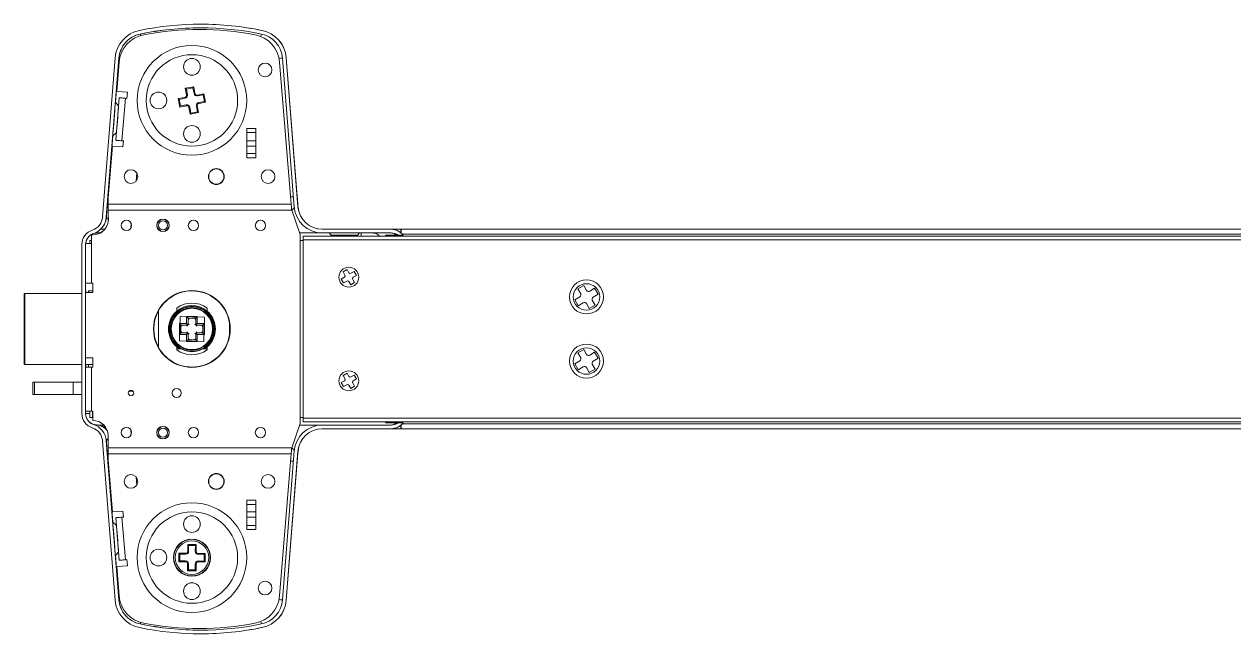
# Model space of a CAD drawing. Header units: millimetres. Extents: x 93288 to 97088, y 35747 to 38508.
# Drawn here: x 95412.5 to 95809.5, y 36441.9 to 36641.9 of the extents above; entities that cross this region are included whole.
import ezdxf

# ---------------------------------------------------------------- set-up
doc = ezdxf.new("R2010")
doc.units = ezdxf.units.MM
doc.layers.add('A-ELEV-LIN3', color=8, linetype='Continuous', lineweight=18)

msp = doc.modelspace()

# ---------------------------------------------------------------- linework, layer by layer
at = {"color": 7, "linetype": 'Continuous', "lineweight": 15}
for p, q in [((95470.46, 36641.91), (95470.43, 36641.91)), ((95490.54, 36639.86), (95490.57, 36639.86)), ((95450.59, 36638.69), (95450.56, 36638.69)), ((95438.25, 36578.7), (95442.36, 36630.85)), ((95439.45, 36578.61), (95443.56, 36630.76)), ((95442.89, 36619.85), (95443.67, 36629.43)), ((95443.56, 36630.76), (95443.59, 36630.76)), ((95496.34, 36629.44), (95500.13, 36582.91)), ((95497.3, 36630.76), (95501.15, 36581.88)), ((95498.5, 36630.85), (95502.35, 36581.98)), ((95498.53, 36630.85), (95498.5, 36630.85)), ((95502.11, 36585.39), (95498.53, 36630.85)), ((95446.38, 36619.56), (95442.89, 36619.85)), ((95443.49, 36615.05), (95442.43, 36616.28)), ((95442.59, 36603.82), (95443.72, 36617.77)), ((95445.72, 36617.61), (95444.58, 36603.66)), ((95445.72, 36617.61), (95446.21, 36617.57)), ((95446.21, 36617.57), (95446.38, 36619.56)), ((95441.57, 36605.32), (95442.79, 36606.36)), ((95440.05, 36584.91), (95441.43, 36601.91)), ((95441.43, 36601.91), (95444.92, 36601.62)), ((95444.58, 36603.66), (95445.08, 36603.62)), ((95444.92, 36601.62), (95445.08, 36603.62)), ((95440.05, 36584.91), (95440.05, 36582.91)), ((95500.13, 36582.91), (95440.05, 36582.91)), ((95440.05, 36580.91), (95440.05, 36582.91)), ((95500.29, 36580.91), (95440.05, 36580.91)), ((95440.05, 36578.91), (95440.05, 36580.91)), ((95500.29, 36580.91), (95500.35, 36580.91)), ((95503.05, 36572.91), (95500.35, 36580.91)), ((95502.35, 36581.98), (95502.38, 36581.98)), ((95439.48, 36578.61), (95439.45, 36578.61)), ((95434.55, 36572.83), (95434.55, 36569.91)), ((95435.23, 36573.21), (95435.26, 36573.21)), ((95436.25, 36573.4), (95436.52, 36573.41)), ((95437.4, 36574.61), (95438.82, 36574.61)), ((95503.05, 36572.91), (95503.05, 36570.91)), ((95504.05, 36571.11), (95504.05, 36572.31)), ((95504.05, 36572.31), (96240.67, 36572.31)), ((95510.32, 36574.61), (95532.93, 36574.61)), ((95510.32, 36573.41), (95532.93, 36573.41)), ((95512.55, 36573.41), (95513.25, 36572.7)), ((95521.13, 36572.41), (95513.96, 36572.41)), ((95521.84, 36572.7), (95522.55, 36573.41)), ((95534.77, 36572.66), (95531.07, 36572.66)), ((95532.93, 36574.61), (95532.97, 36574.61)), ((95532.97, 36574.61), (95536.14, 36574.61)), ((95535.2, 36572.66), (95534.77, 36572.66)), ((95536.89, 36572.66), (95535.2, 36572.66)), ((95536.14, 36574.61), (95536.14, 36573.47)), ((95536.14, 36572.31), (95536.14, 36572.66)), ((95536.24, 36572.41), (95536.14, 36572.41)), ((95536.24, 36574.61), (96056.25, 36574.61)), ((95536.24, 36573.39), (95536.24, 36574.61)), ((95536.24, 36572.66), (95536.24, 36572.31)), ((95536.89, 36572.66), (95536.93, 36572.66)), ((95431.43, 36514.2), (95431.43, 36569.61)), ((95432.63, 36514.2), (95432.63, 36569.61)), ((95432.64, 36569.91), (95434.55, 36569.91)), ((95434.05, 36569.91), (95434.05, 36570.91)), ((95434.05, 36570.91), (95434.55, 36570.91)), ((95434.55, 36569.91), (95434.55, 36556.91)), ((95503.05, 36570.91), (95503.05, 36512.9)), ((95503.05, 36570.91), (95504.05, 36570.91)), ((96244.07, 36571.11), (95504.05, 36571.11)), ((95504.05, 36512.7), (95504.05, 36571.11)), ((95434.55, 36556.91), (95432.63, 36556.91)), ((95435.05, 36556.91), (95434.55, 36556.91)), ((95435.05, 36556.91), (95435.05, 36553.91)), ((95412.5, 36553.51), (95412.5, 36530.3)), ((95412.71, 36553.51), (95412.5, 36553.51)), ((95412.71, 36530.3), (95412.71, 36553.51)), ((95431.48, 36553.51), (95412.71, 36553.51)), ((95432.67, 36554.41), (95432.63, 36554.41)), ((95432.63, 36554.41), (95432.63, 36553.91)), ((95435.05, 36553.91), (95432.63, 36553.91)), ((95432.67, 36554.41), (95432.69, 36554.41)), ((95432.69, 36554.41), (95432.69, 36553.91)), ((95433.55, 36554.41), (95433.55, 36553.91)), ((95433.55, 36554.41), (95435.05, 36554.41)), ((95432.63, 36532.4), (95432.63, 36529.4)), ((95435.05, 36532.4), (95432.63, 36532.4)), ((95435.05, 36529.4), (95435.05, 36532.4)), ((95412.71, 36530.3), (95412.5, 36530.3)), ((95431.48, 36530.3), (95412.71, 36530.3)), ((95432.63, 36529.4), (95434.55, 36529.4)), ((95432.69, 36530.3), (95432.69, 36529.4)), ((95435.05, 36530.3), (95432.69, 36530.3)), ((95433.55, 36529.4), (95433.55, 36530.3)), ((95434.55, 36529.4), (95434.55, 36514.9)), ((95434.55, 36529.4), (95435.05, 36529.4)), ((95415.37, 36524.5), (95415.37, 36520.4)), ((95415.37, 36524.5), (95415.86, 36524.5)), ((95415.86, 36524.5), (95415.86, 36520.4)), ((95428.54, 36524.5), (95415.86, 36524.5)), ((95428.54, 36520.4), (95428.54, 36524.5)), ((95428.54, 36524.5), (95431.43, 36524.5)), ((95415.86, 36520.4), (95415.37, 36520.4)), ((95428.54, 36520.4), (95415.86, 36520.4)), ((95431.43, 36520.4), (95428.54, 36520.4)), ((95434.55, 36514.9), (95432.63, 36514.9)), ((95432.67, 36514.2), (95432.63, 36514.2)), ((95434.05, 36512.9), (95434.05, 36514.9)), ((95434.92, 36512.9), (95434.05, 36512.9)), ((95435.05, 36514.9), (95434.55, 36514.9)), ((95434.92, 36514.9), (95434.92, 36512.9)), ((95435.05, 36512.9), (95434.92, 36512.9)), ((95435.05, 36511.9), (95435.05, 36514.9)), ((95504.05, 36512.9), (95503.05, 36512.9)), ((95503.05, 36512.9), (95503.05, 36510.9)), ((95504.05, 36512.7), (96244.07, 36512.7)), ((95504.05, 36511.5), (95504.05, 36512.7)), ((95435.26, 36510.6), (95435.23, 36510.6)), ((95436.52, 36510.4), (95436.25, 36510.41)), ((95438.61, 36510.4), (95436.52, 36510.4)), ((95500.35, 36502.9), (95503.05, 36510.9)), ((96240.67, 36511.5), (95504.05, 36511.5)), ((95532.93, 36510.4), (95510.32, 36510.4)), ((95532.93, 36509.2), (95510.32, 36509.2)), ((95531.07, 36511.15), (95534.77, 36511.15)), ((95532.97, 36509.2), (95532.93, 36509.2)), ((95536.14, 36509.2), (95532.97, 36509.2)), ((95534.77, 36511.15), (95535.2, 36511.15)), ((95535.2, 36511.15), (95536.89, 36511.15)), ((95536.14, 36511.15), (95536.14, 36511.5)), ((95536.14, 36511.4), (95536.24, 36511.4)), ((95536.14, 36510.34), (95536.14, 36509.2)), ((95536.24, 36511.5), (95536.24, 36511.15)), ((95536.24, 36509.2), (95536.24, 36510.42)), ((96056.25, 36509.2), (95536.24, 36509.2)), ((95536.93, 36511.15), (95536.89, 36511.15)), ((95442.36, 36452.96), (95438.25, 36505.11)), ((95443.56, 36453.05), (95439.45, 36505.2)), ((95439.45, 36505.2), (95439.48, 36505.2)), ((95440.05, 36502.9), (95440.05, 36506.9)), ((95440.05, 36500.9), (95440.05, 36502.9)), ((95500.29, 36502.9), (95440.05, 36502.9)), ((95440.05, 36500.9), (95440.05, 36498.9)), ((95500.13, 36500.9), (95440.05, 36500.9)), ((95496.34, 36454.37), (95500.13, 36500.9)), ((95501.15, 36501.93), (95497.3, 36453.05)), ((95502.35, 36501.83), (95498.5, 36452.96)), ((95500.35, 36502.9), (95500.29, 36502.9)), ((95502.38, 36501.83), (95502.35, 36501.83)), ((95440.05, 36498.9), (95441.43, 36481.9)), ((95498.53, 36452.96), (95502.11, 36498.42)), ((95441.43, 36481.9), (95444.92, 36482.19)), ((95444.92, 36482.19), (95445.08, 36480.19)), ((95442.79, 36477.45), (95441.57, 36478.49)), ((95443.72, 36466.04), (95442.59, 36479.99)), ((95444.58, 36480.15), (95445.08, 36480.19)), ((95444.58, 36480.15), (95445.72, 36466.2)), ((95442.43, 36467.53), (95443.49, 36468.76)), ((95445.72, 36466.2), (95446.21, 36466.24)), ((95446.21, 36466.24), (95446.38, 36464.25)), ((95446.38, 36464.25), (95442.89, 36463.96)), ((95442.89, 36463.96), (95443.67, 36454.38)), ((95443.59, 36453.05), (95443.56, 36453.05)), ((95498.5, 36452.96), (95498.53, 36452.96)), ((95450.56, 36445.12), (95450.59, 36445.12)), ((95470.43, 36441.9), (95470.46, 36441.9)), ((95490.57, 36443.95), (95490.54, 36443.95))]:
    msp.add_line(p, q, dxfattribs=at)
at = {"color": 8, "linetype": 'Continuous', "lineweight": 15}
for p, q in [((95443.59, 36630.76), (95442.44, 36616.27)), ((95441.58, 36605.33), (95440, 36585.3)), ((95440, 36585.3), (95440.08, 36585.29)), ((95513.25, 36572.7), (95521.84, 36572.7)), ((96056.25, 36572.99), (95536.65, 36572.99)), ((95432.63, 36569.61), (95432.63, 36569.61)), ((95432.67, 36556.91), (95432.67, 36554.41)), ((95432.67, 36514.9), (95432.67, 36514.2)), ((95434.05, 36514.2), (95432.67, 36514.2)), ((95536.65, 36510.82), (96056.25, 36510.82)), ((95440, 36498.51), (95440.08, 36498.52)), ((95440, 36498.51), (95441.58, 36478.48)), ((95442.44, 36467.54), (95443.59, 36453.05))]:
    msp.add_line(p, q, dxfattribs=at)
at = {"color": 8, "linetype": 'Continuous', "lineweight": 15, "flags": 128}
for points in [[(95450.59, 36638.69), (95450.62, 36638.52), (95450.7, 36638.18)], [(95443.59, 36630.76), (95443.76, 36630.75), (95443.86, 36630.74)], [(95497.3, 36630.76), (95497.16, 36630.75), (95496.66, 36630.71), (95496.16, 36630.67)], [(95442.96, 36608.45), (95443, 36608.91), (95443.09, 36610.09), (95443.19, 36611.33), (95443.28, 36612.51), (95443.37, 36613.55), (95443.43, 36614.36), (95443.47, 36614.87), (95443.49, 36615.05), (95443.49, 36615.05)], [(95500.88, 36585.3), (95500.74, 36585.28), (95500.25, 36585.24), (95499.94, 36585.22)], [(95436.52, 36573.41), (95437.26, 36573.47), (95437.76, 36573.59)], [(95500.88, 36498.51), (95500.74, 36498.53), (95500.25, 36498.57), (95499.94, 36498.59)], [(95443.49, 36468.76), (95443.47, 36468.94), (95443.43, 36469.45), (95443.37, 36470.26), (95443.28, 36471.3), (95443.19, 36472.48), (95443.09, 36473.72), (95443, 36474.9), (95442.96, 36475.36)], [(95443.59, 36453.05), (95443.76, 36453.06), (95443.86, 36453.07)], [(95497.3, 36453.05), (95497.16, 36453.06), (95496.66, 36453.1), (95496.16, 36453.14)], [(95450.59, 36445.12), (95450.62, 36445.29), (95450.7, 36445.63)]]:
    msp.add_lwpolyline(points, dxfattribs=at)
at = {"color": 7, "linetype": 'Continuous', "lineweight": 15, "flags": 128}
for points in [[(95442.43, 36616.28), (95442.43, 36616.28), (95442.42, 36616.1), (95442.37, 36615.55), (95442.3, 36614.68), (95442.21, 36613.54), (95442.11, 36612.22), (95441.99, 36610.8), (95441.88, 36609.38), (95441.78, 36608.06), (95441.69, 36606.92), (95441.62, 36606.05), (95441.58, 36605.5), (95441.57, 36605.32), (95441.57, 36605.32)], [(95443.72, 36617.77), (95443.76, 36617.77), (95443.87, 36617.76), (95444.06, 36617.75), (95444.31, 36617.73), (95444.61, 36617.7), (95444.95, 36617.67), (95445.33, 36617.64), (95445.72, 36617.61)], [(95444.58, 36603.66), (95444.19, 36603.69), (95443.82, 36603.72), (95443.47, 36603.75), (95443.17, 36603.77), (95442.92, 36603.79), (95442.74, 36603.81), (95442.63, 36603.82), (95442.59, 36603.82)], [(95500.29, 36580.91), (95500.29, 36580.94), (95500.28, 36581.03), (95500.27, 36581.17), (95500.25, 36581.37), (95500.23, 36581.62), (95500.21, 36581.91), (95500.18, 36582.22), (95500.15, 36582.56), (95500.13, 36582.91)], [(95500.29, 36502.9), (95500.29, 36502.87), (95500.28, 36502.78), (95500.27, 36502.64), (95500.25, 36502.44), (95500.23, 36502.19), (95500.21, 36501.9), (95500.18, 36501.59), (95500.15, 36501.25), (95500.13, 36500.9)], [(95441.57, 36478.49), (95441.57, 36478.49), (95441.58, 36478.31), (95441.62, 36477.76), (95441.69, 36476.89), (95441.78, 36475.75), (95441.88, 36474.43), (95441.99, 36473.01), (95442.11, 36471.59), (95442.21, 36470.27), (95442.3, 36469.13), (95442.37, 36468.26), (95442.42, 36467.71), (95442.43, 36467.53)], [(95442.59, 36479.99), (95442.63, 36479.99), (95442.74, 36480), (95442.92, 36480.02), (95443.17, 36480.04), (95443.47, 36480.06), (95443.82, 36480.09), (95444.19, 36480.12), (95444.58, 36480.15)], [(95445.72, 36466.2), (95445.33, 36466.17), (95444.95, 36466.14), (95444.61, 36466.11), (95444.31, 36466.08), (95444.06, 36466.06), (95443.87, 36466.05), (95443.76, 36466.04), (95443.72, 36466.04)]]:
    msp.add_lwpolyline(points, dxfattribs=at)
at = {"color": 7, "linetype": 'Continuous', "lineweight": 15}
for centre, radius, start, end in [((95452.33, 36630.07), 10, 101.6008, 175.4939), ((95470.43, 36541.9), 100, 78.3993, 101.6007), ((95470.43, 36541.91), 98.8, 78.3992, 101.6008), ((95470.46, 36541.9), 98.8, 90, 101.6007), ((95470.05, 36541.91), 98.25, 79.3381, 100.7176), ((95470.46, 36541.9), 100, 78.3993, 89.9999), ((95488.53, 36630.07), 10, 4.5061, 78.3992), ((95488.56, 36630.07), 10, 4.5061, 78.3992), ((95452.33, 36630.07), 8.8, 101.6007, 175.4939), ((95452.36, 36630.07), 8.8, 101.6007, 175.4939), ((95453.63, 36628.62), 10, 100.7176, 175.35), ((95486.37, 36628.63), 10, 4.65, 79.3381), ((95488.53, 36630.07), 8.8, 4.5061, 78.3993), ((95510.32, 36582.61), 9.2, 184.5061, 270), ((95510.32, 36582.61), 8, 184.5061, 270), ((95510.35, 36582.61), 8, 184.5061, 270), ((95435.05, 36577.91), 5.1, 264.3726, 11.3099), ((95433.27, 36579.09), 5, 288.4326, 355.4939), ((95433.27, 36579.09), 6.2, 288.4327, 355.4939), ((95433.3, 36579.09), 6.2, 311.0669, 355.4937), ((95436.43, 36569.61), 5, 108.4326, 180), ((95436.43, 36569.61), 3.8, 108.4325, 180), ((95513.96, 36573.41), 1, 225, 270), ((95521.13, 36573.41), 1, 270, 315), ((95532.93, 36569.61), 5, 37.5895, 90.0001), ((95532.93, 36569.61), 3.8, 53.3823, 89.9999), ((95532.97, 36569.61), 5, 37.5894, 90.0001), ((95436.43, 36514.2), 5, 180, 251.5674), ((95436.43, 36514.2), 3.8, 180, 251.5675), ((95436.47, 36514.2), 3.8, 179.9999, 266.6868), ((95433.27, 36504.72), 5, 4.5061, 71.5674), ((95435.05, 36506.9), 5, 0, 90), ((95433.27, 36504.72), 6.2, 4.5061, 71.5673), ((95433.3, 36504.72), 6.2, 4.5061, 71.5673), ((95510.32, 36501.2), 9.2, 90, 175.4939), ((95510.32, 36501.2), 8, 90, 175.4939), ((95510.35, 36501.2), 8, 90, 175.4939), ((95532.93, 36514.2), 3.8, 270.0001, 306.6177), ((95532.93, 36514.2), 5, 269.9999, 322.4105), ((95532.97, 36514.2), 5, 269.9999, 322.4106), ((95452.33, 36453.74), 8.8, 184.5061, 258.3993), ((95452.36, 36453.74), 8.8, 184.5061, 258.3993), ((95453.63, 36455.19), 10, 184.65, 259.2824), ((95486.37, 36455.18), 10, 280.6619, 355.35), ((95488.53, 36453.74), 8.8, 281.6007, 355.4939), ((95452.33, 36453.74), 10, 184.5061, 258.3992), ((95488.53, 36453.74), 10, 281.6008, 355.4939), ((95488.56, 36453.74), 10, 281.6008, 355.4939), ((95470.43, 36541.9), 98.8, 258.3992, 281.6008), ((95470.46, 36541.91), 98.8, 258.3993, 270), ((95470.05, 36541.91), 98.25, 259.2824, 280.6619), ((95470.43, 36541.91), 100, 258.3993, 281.6007), ((95470.46, 36541.91), 100, 270.0001, 281.6007)]:
    msp.add_arc(centre, radius, start, end, dxfattribs=at)
at = {"color": 8, "linetype": 'Continuous', "lineweight": 15}
for centre, radius, start, end in [((95374.92, 36661.43), 117.63, 348.4546, 348.85), ((95436.47, 36569.61), 3.8, 93.3132, 175.472), ((95433.3, 36579.09), 6.2, 288.4329, 311.0663), ((95435.95, 36578.07), 4.68, 273.5999, 302.2677), ((95372.78, 36572.46), 150.28, 359.9411, 0.3605), ((95526.94, 36570.66), 2.74, 36.7681, 88.4117), ((95532.92, 36570.76), 2.65, 45.7224, 85.4993), ((95435.87, 36505.47), 4.95, 37.7146, 85.5713), ((95436.46, 36505.83), 4.58, 49.5016, 89.2703), ((95532.92, 36513.05), 2.65, 274.5007, 314.2776), ((95374.92, 36422.38), 117.63, 11.15, 11.5454)]:
    msp.add_arc(centre, radius, start, end, dxfattribs=at)
at = {"color": 7, "linetype": 'Continuous', "lineweight": 15}
for centre, major_axis, ratio, start_param, end_param in [((95440.02, 36585.3), (1.58, 20), 0.001076, 1.570881, 1.912036), ((95502.13, 36585.39), (-1.58, 20), 0.001076, 1.570712, 1.721437), ((95528.21, 36569.61), (-4.79, 0), 0.792624, 3.931839, 4.073287), ((95528.21, 36569.61), (-6.31, 0), 0.792624, 3.71203, 3.797653), ((95528.21, 36514.2), (-4.79, 0), 0.792624, 2.209899, 2.351347), ((95528.21, 36514.2), (-6.31, 0), 0.792624, 2.485532, 2.571156), ((95440.02, 36498.51), (-1.58, 20), 0.001076, 1.229556, 1.570712), ((95502.13, 36498.42), (1.58, 20), 0.001076, 1.399332, 1.570881)]:
    msp.add_ellipse(centre, major_axis=major_axis, ratio=ratio, start_param=start_param, end_param=end_param, dxfattribs=at)
at = {"color": 8, "linetype": 'Continuous', "lineweight": 15}
msp.add_ellipse((95502.13, 36585.39), major_axis=(-1.58, 20), ratio=0.001076, start_param=1.721437, end_param=1.742261, dxfattribs=at)
for points, knots in [([(95501.18, 36581.88), (95501.13, 36581.7), (95501.05, 36581.46), (95500.42, 36580.92), (95500.26, 36580.78)], [0, 0, 0, 0, 0.734888, 1, 1, 1, 1]), ([(95440.04, 36577.95), (95439.99, 36577.98), (95439.55, 36578.25), (95439.51, 36578.44), (95439.48, 36578.61)], [0, 0, 0, 0, 0.1198893, 1, 1, 1, 1]), ([(95439.48, 36505.2), (95439.51, 36505.37), (95439.55, 36505.57), (95439.99, 36505.83), (95440.05, 36505.87)], [0, 0, 0, 0, 0.8781722, 1, 1, 1, 1]), ([(95500.26, 36503.03), (95500.42, 36502.89), (95501.05, 36502.35), (95501.13, 36502.11), (95501.18, 36501.93)], [0, 0, 0, 0, 0.265112, 1, 1, 1, 1])]:
    msp.add_open_spline(points, degree=3, knots=knots, dxfattribs=at)
at = {"color": 7, "linetype": 'Continuous', "lineweight": 15}
for points, knots in [([(95502.38, 36581.98), (95502.38, 36581.99), (95502.37, 36582.12), (95502.35, 36582.26), (95502.34, 36582.39)], [0, 0, 0, 0, 0.086925, 1, 1, 1, 1]), ([(95435.26, 36573.21), (95435.3, 36573.24), (95435.39, 36573.28), (95435.99, 36573.36), (95436.25, 36573.4)], [0, 0, 0, 0, 0.561739, 1, 1, 1, 1]), ([(95436.52, 36573.41), (95436.71, 36573.41), (95436.94, 36573.41), (95437.23, 36573.41), (95437.27, 36573.41)], [0, 0, 0, 0, 0.855261, 1, 1, 1, 1]), ([(95502.88, 36573.41), (95503.28, 36573.41), (95504.53, 36573.41), (95506.3, 36573.41), (95508.08, 36573.41), (95509.37, 36573.41), (95510.2, 36573.41), (95510.3, 36573.41), (95510.35, 36573.41)], [0, 0, 0, 0, 0.086194, 0.272333, 0.454176, 0.635981, 0.817999, 1, 1, 1, 1]), ([(95436.25, 36510.41), (95435.99, 36510.45), (95435.39, 36510.53), (95435.3, 36510.57), (95435.26, 36510.6)], [0, 0, 0, 0, 0.438261, 1, 1, 1, 1]), ([(95510.35, 36510.4), (95510.3, 36510.4), (95510.2, 36510.4), (95509.37, 36510.4), (95508.08, 36510.4), (95506.3, 36510.4), (95504.53, 36510.4), (95503.28, 36510.4), (95502.88, 36510.4)], [0, 0, 0, 0, 0.182001, 0.364019, 0.545824, 0.727667, 0.913806, 1, 1, 1, 1])]:
    msp.add_open_spline(points, degree=3, knots=knots, dxfattribs=at)
at = {"layer": 'A-ELEV-LIN3', "linetype": 'Continuous', "lineweight": 15}
for p, q in [((95465.37, 36620.87), (95468.13, 36621.39)), ((95465.78, 36618.71), (95465.37, 36620.87)), ((95465.73, 36620.63), (95465.37, 36620.87)), ((95467.89, 36621.04), (95465.73, 36620.63)), ((95465.73, 36620.63), (95466.08, 36618.77)), ((95467.89, 36621.04), (95468.13, 36621.39)), ((95468.24, 36619.17), (95467.89, 36621.04)), ((95468.13, 36621.39), (95468.53, 36619.23)), ((95463.06, 36617.49), (95465.22, 36617.89)), ((95463.58, 36614.74), (95463.06, 36617.49)), ((95463.41, 36617.25), (95463.06, 36617.49)), ((95465.28, 36617.6), (95463.41, 36617.25)), ((95463.41, 36617.25), (95463.82, 36615.09)), ((95465.28, 36617.6), (95465.22, 36617.89)), ((95466.08, 36618.77), (95465.78, 36618.71)), ((95468.53, 36619.23), (95468.24, 36619.17)), ((95469.35, 36618.67), (95471.51, 36619.08)), ((95469.35, 36618.67), (95469.41, 36618.38)), ((95471.27, 36618.73), (95469.41, 36618.38)), ((95469.81, 36616.21), (95471.68, 36616.57)), ((95469.87, 36615.92), (95469.81, 36616.21)), ((95472.03, 36616.33), (95469.87, 36615.92)), ((95471.51, 36619.08), (95471.27, 36618.73)), ((95471.68, 36616.57), (95471.27, 36618.73)), ((95471.51, 36619.08), (95472.03, 36616.33)), ((95472.03, 36616.33), (95471.68, 36616.57)), ((95465.74, 36615.14), (95463.58, 36614.74)), ((95463.82, 36615.09), (95463.58, 36614.74)), ((95463.82, 36615.09), (95465.69, 36615.44)), ((95465.69, 36615.44), (95465.74, 36615.14)), ((95466.85, 36614.64), (95466.56, 36614.58)), ((95466.97, 36612.42), (95466.56, 36614.58)), ((95466.85, 36614.64), (95467.2, 36612.77)), ((95469.72, 36612.94), (95466.97, 36612.42)), ((95466.97, 36612.42), (95467.2, 36612.77)), ((95467.2, 36612.77), (95469.37, 36613.18)), ((95469.31, 36615.1), (95469.02, 36615.05)), ((95469.37, 36613.18), (95469.02, 36615.05)), ((95469.31, 36615.1), (95469.72, 36612.94)), ((95469.72, 36612.94), (95469.37, 36613.18)), ((95485.55, 36598.07), (95485.55, 36607.69)), ((95485.55, 36607.69), (95488.55, 36607.69)), ((95488.55, 36606.33), (95485.55, 36606.33)), ((95488.55, 36607.69), (95488.55, 36598.07)), ((95485.55, 36603.66), (95488.55, 36603.66)), ((95485.55, 36601.87), (95488.55, 36601.87)), ((95485.55, 36599.49), (95488.55, 36599.49)), ((95488.55, 36598.07), (95485.55, 36598.07)), ((95449.24, 36590.43), (95449.45, 36593.1)), ((95462.55, 36547.76), (95462.55, 36548.78)), ((95472.55, 36548.78), (95472.55, 36547.76)), ((95456.55, 36535.97), (95456.55, 36547.84)), ((95463.67, 36546.02), (95463.43, 36538.03)), ((95471.66, 36545.78), (95463.67, 36546.02)), ((95465.8, 36546.01), (95469.3, 36546.01)), ((95465.8, 36543.66), (95465.8, 36546.01)), ((95466.3, 36545.5), (95465.84, 36545.96)), ((95468.79, 36545.5), (95466.3, 36545.5)), ((95466.3, 36545.5), (95466.3, 36543.65)), ((95466.65, 36545.16), (95466.3, 36545.5)), ((95468.45, 36545.16), (95468.79, 36545.5)), ((95468.79, 36545.5), (95469.15, 36545.86)), ((95468.79, 36543.65), (95468.79, 36545.5)), ((95469.3, 36546.01), (95469.3, 36543.66)), ((95471.43, 36537.79), (95471.66, 36545.78)), ((95463.45, 36543.66), (95465.8, 36543.66)), ((95463.45, 36540.15), (95463.45, 36543.66)), ((95463.95, 36540.66), (95463.49, 36540.2)), ((95463.95, 36543.15), (95463.59, 36543.51)), ((95465.8, 36543.15), (95463.95, 36543.15)), ((95463.95, 36543.15), (95463.95, 36540.66)), ((95464.29, 36542.81), (95463.95, 36543.15)), ((95464.29, 36541), (95463.95, 36540.66)), ((95463.95, 36540.66), (95465.8, 36540.66)), ((95466.16, 36543.3), (95465.8, 36543.66)), ((95466.15, 36542.81), (95465.8, 36543.15)), ((95465.8, 36540.66), (95466.15, 36541)), ((95465.8, 36540.15), (95466.16, 36540.51)), ((95466.3, 36543.65), (95466.65, 36543.31)), ((95466.65, 36540.5), (95466.3, 36540.16)), ((95468.45, 36543.31), (95468.79, 36543.65)), ((95468.79, 36540.16), (95468.45, 36540.5)), ((95468.94, 36543.3), (95469.3, 36543.66)), ((95469.3, 36540.15), (95468.94, 36540.51)), ((95469.29, 36543.15), (95468.95, 36542.81)), ((95468.95, 36541), (95469.29, 36540.66)), ((95471.14, 36543.15), (95469.29, 36543.15)), ((95469.29, 36540.66), (95471.14, 36540.66)), ((95469.3, 36543.66), (95471.65, 36543.66)), ((95470.8, 36542.81), (95471.14, 36543.15)), ((95470.8, 36541), (95471.14, 36540.66)), ((95471.6, 36543.61), (95471.14, 36543.15)), ((95471.14, 36540.66), (95471.14, 36543.15)), ((95471.5, 36540.3), (95471.14, 36540.66)), ((95471.65, 36543.66), (95471.65, 36540.15)), ((95479.85, 36544.11), (95479.9, 36544.11)), ((95479.95, 36544.11), (95479.9, 36544.11)), ((95479.9, 36543.84), (95479.9, 36539.97)), ((95479.9, 36543.58), (95480.05, 36543.58)), ((95480.07, 36543.28), (95479.9, 36543.28)), ((95479.9, 36540.48), (95480.06, 36540.48)), ((95463.43, 36538.03), (95471.43, 36537.79)), ((95465.8, 36540.15), (95463.45, 36540.15)), ((95465.8, 36537.8), (95465.8, 36540.15)), ((95469.3, 36537.8), (95465.8, 36537.8)), ((95465.94, 36537.95), (95466.3, 36538.31)), ((95466.3, 36540.16), (95466.3, 36538.31)), ((95466.65, 36538.65), (95466.3, 36538.31)), ((95466.3, 36538.31), (95468.79, 36538.31)), ((95468.45, 36538.65), (95468.79, 36538.31)), ((95468.79, 36538.31), (95468.79, 36540.16)), ((95469.25, 36537.85), (95468.79, 36538.31)), ((95469.3, 36540.15), (95469.3, 36537.8)), ((95471.65, 36540.15), (95469.3, 36540.15)), ((95479.9, 36539.7), (95479.85, 36539.7)), ((95480.05, 36540.18), (95479.9, 36540.18)), ((95479.9, 36539.7), (95479.95, 36539.7)), ((95462.55, 36536.05), (95462.55, 36535.03)), ((95463.42, 36535.4), (95462.55, 36536.05)), ((95463.86, 36535.4), (95462.55, 36535.4)), ((95472.55, 36535.4), (95471.23, 36535.4)), ((95472.55, 36536.05), (95471.67, 36535.4)), ((95472.55, 36535.03), (95472.55, 36536.05)), ((95448.22, 36521.5), (95446.87, 36521.5)), ((95447.32, 36521.78), (95447.32, 36521.5)), ((95447.62, 36521.8), (95447.62, 36521.5)), ((95449.45, 36490.71), (95449.24, 36493.38)), ((95485.55, 36485.74), (95488.55, 36485.74)), ((95485.55, 36485.74), (95485.55, 36476.12)), ((95488.55, 36476.12), (95488.55, 36485.74)), ((95488.55, 36484.32), (95485.55, 36484.32)), ((95485.55, 36481.94), (95488.55, 36481.94)), ((95485.55, 36480.15), (95488.55, 36480.15)), ((95485.55, 36477.48), (95488.55, 36477.48)), ((95488.55, 36476.12), (95485.55, 36476.12)), ((95466.16, 36469.01), (95466.17, 36471.21)), ((95466.46, 36469.01), (95466.16, 36469.01)), ((95466.17, 36471.21), (95468.97, 36471.2)), ((95466.47, 36470.91), (95466.17, 36471.21)), ((95466.47, 36470.91), (95466.46, 36469.01)), ((95468.67, 36470.9), (95466.47, 36470.91)), ((95468.66, 36469), (95468.67, 36470.9)), ((95468.66, 36469), (95468.96, 36469)), ((95468.67, 36470.9), (95468.97, 36471.2)), ((95468.97, 36471.2), (95468.96, 36469)), ((95463.24, 36465.52), (95463.25, 36468.32)), ((95463.24, 36465.52), (95463.54, 36465.82)), ((95465.44, 36465.51), (95463.24, 36465.52)), ((95463.25, 36468.32), (95465.45, 36468.31)), ((95463.25, 36468.32), (95463.55, 36468.02)), ((95463.55, 36468.02), (95463.54, 36465.82)), ((95463.54, 36465.82), (95465.44, 36465.81)), ((95465.45, 36468.01), (95463.55, 36468.02)), ((95465.44, 36465.51), (95465.44, 36465.81)), ((95465.45, 36468.01), (95465.45, 36468.31)), ((95469.64, 36465.79), (95471.54, 36465.78)), ((95469.64, 36465.49), (95469.64, 36465.79)), ((95471.84, 36465.48), (95469.64, 36465.49)), ((95469.65, 36468.29), (95471.85, 36468.28)), ((95469.65, 36467.99), (95469.65, 36468.29)), ((95471.55, 36467.98), (95469.65, 36467.99)), ((95471.54, 36465.78), (95471.55, 36467.98)), ((95471.54, 36465.78), (95471.84, 36465.48)), ((95471.55, 36467.98), (95471.85, 36468.28)), ((95471.85, 36468.28), (95471.84, 36465.48)), ((95466.12, 36462.61), (95466.14, 36464.81)), ((95466.12, 36462.61), (95466.43, 36462.91)), ((95468.92, 36462.6), (95466.12, 36462.61)), ((95466.14, 36464.81), (95466.44, 36464.81)), ((95466.44, 36464.81), (95466.43, 36462.91)), ((95466.43, 36462.91), (95468.63, 36462.9)), ((95468.63, 36462.9), (95468.64, 36464.8)), ((95468.92, 36462.6), (95468.63, 36462.9)), ((95468.94, 36464.8), (95468.64, 36464.8)), ((95468.94, 36464.8), (95468.92, 36462.6))]:
    msp.add_line(p, q, dxfattribs=at)
at = {"layer": 'A-ELEV-LIN3', "ltscale": 3}
for p, q in [((95517.15, 36560.7), (95518.45, 36561.45)), ((95517.15, 36560.7), (95517.77, 36559.61)), ((95518.45, 36561.45), (95519.07, 36560.36)), ((95519.75, 36560.18), (95520.84, 36560.81)), ((95520.84, 36560.81), (95521.59, 36559.51)), ((95516.51, 36558.3), (95517.59, 36558.93)), ((95517.26, 36557.01), (95516.51, 36558.3)), ((95518.34, 36557.63), (95517.26, 36557.01)), ((95519.65, 36556.37), (95519.02, 36557.45)), ((95520.95, 36557.12), (95519.65, 36556.37)), ((95520.32, 36558.2), (95520.95, 36557.12)), ((95521.59, 36559.51), (95520.5, 36558.88)), ((95594.2, 36555.09), (95596.15, 36556.22)), ((95596.15, 36556.22), (95597.09, 36554.59)), ((95593.24, 36551.5), (95594.86, 36552.44)), ((95594.2, 36555.09), (95595.14, 36553.47)), ((95598.11, 36554.32), (95599.73, 36555.25)), ((95600.86, 36553.31), (95599.24, 36552.37)), ((95599.73, 36555.25), (95600.86, 36553.31)), ((95594.36, 36549.56), (95593.24, 36551.5)), ((95595.99, 36550.49), (95594.36, 36549.56)), ((95597.95, 36548.6), (95597.01, 36550.22)), ((95599.9, 36549.72), (95597.95, 36548.6)), ((95598.96, 36551.34), (95599.9, 36549.72)), ((95594.2, 36534.09), (95596.15, 36535.21)), ((95594.2, 36534.09), (95595.14, 36532.47)), ((95596.15, 36535.21), (95597.09, 36533.59)), ((95598.11, 36533.32), (95599.73, 36534.25)), ((95599.73, 36534.25), (95600.86, 36532.31)), ((95593.24, 36530.5), (95594.86, 36531.44)), ((95594.36, 36528.56), (95593.24, 36530.5)), ((95595.99, 36529.49), (95594.36, 36528.56)), ((95597.95, 36527.59), (95597.01, 36529.22)), ((95599.9, 36528.72), (95597.95, 36527.59)), ((95598.96, 36530.34), (95599.9, 36528.72)), ((95600.86, 36532.31), (95599.24, 36531.37)), ((95516.51, 36524.3), (95517.59, 36524.93)), ((95517.15, 36526.69), (95518.45, 36527.44)), ((95517.15, 36526.69), (95517.77, 36525.61)), ((95518.45, 36527.44), (95519.07, 36526.36)), ((95519.75, 36526.18), (95520.84, 36526.8)), ((95521.59, 36525.51), (95520.5, 36524.88)), ((95520.84, 36526.8), (95521.59, 36525.51)), ((95517.26, 36523.01), (95516.51, 36524.3)), ((95518.34, 36523.63), (95517.26, 36523.01)), ((95519.65, 36522.36), (95519.02, 36523.45)), ((95520.95, 36523.11), (95519.65, 36522.36)), ((95520.32, 36524.2), (95520.95, 36523.11))]:
    msp.add_line(p, q, dxfattribs=at)
at = {"layer": 'A-ELEV-LIN3', "linetype": 'Continuous', "lineweight": 15}
for centre, radius in [((95467.55, 36616.91), 18), ((95467.55, 36616.91), 15), ((95467.55, 36627.91), 2.75), ((95491.55, 36626.91), 2.25), ((95456.55, 36616.91), 2.75), ((95467.55, 36605.91), 2.75), ((95447.55, 36591.91), 2.25), ((95475.55, 36591.91), 2.6), ((95475.55, 36591.91), 2.5), ((95492.55, 36591.91), 2.25), ((95446.05, 36575.91), 1.7), ((95458.05, 36575.91), 2.05), ((95458.05, 36575.91), 2), ((95458.05, 36575.91), 1.5), ((95468.05, 36575.91), 1.7), ((95490.05, 36575.91), 1.7), ((95519.05, 36558.91), 3.25), ((95597.05, 36552.41), 5.58), ((95597.05, 36552.41), 4.35), ((95467.55, 36541.91), 12.6), ((95467.55, 36541.91), 7.47), ((95467.55, 36541.91), 7.47), ((95467.55, 36541.91), 7.28), ((95467.55, 36541.91), 7.29), ((95467.55, 36541.91), 6.98), ((95467.55, 36541.91), 6.78), ((95597.05, 36531.4), 5.58), ((95597.05, 36531.4), 4.35), ((95519.05, 36524.9), 3.25), ((95447.55, 36520.9), 0.9), ((95462.55, 36520.9), 1.5), ((95446.05, 36507.9), 1.7), ((95458.05, 36507.9), 2.05), ((95458.05, 36507.9), 2), ((95458.05, 36507.9), 1.5), ((95468.05, 36507.9), 1.7), ((95490.05, 36507.9), 1.7), ((95447.55, 36491.9), 2.25), ((95475.55, 36491.9), 2.6), ((95475.55, 36491.9), 2.5), ((95492.55, 36491.9), 2.25), ((95467.55, 36466.9), 18), ((95467.55, 36466.9), 15), ((95467.55, 36477.9), 2.75), ((95467.55, 36466.9), 6.1), ((95467.55, 36466.9), 6), ((95456.55, 36466.9), 2.75), ((95467.55, 36466.9), 5.5), ((95467.55, 36455.9), 2.75), ((95491.55, 36456.9), 2.25)]:
    msp.add_circle(centre, radius, dxfattribs=at)
for centre, radius, start, end in [((95465.09, 36618.58), 0.7, 280.6571, 10.6571), ((95465.09, 36618.58), 1, 280.6571, 10.6571), ((95469.22, 36619.36), 1, 190.6571, 280.6571), ((95469.22, 36619.36), 0.7, 190.6571, 280.6571), ((95470, 36615.23), 1, 100.6571, 190.6571), ((95470, 36615.23), 0.7, 100.6571, 190.6571), ((95465.87, 36614.45), 1, 10.6571, 100.6571), ((95465.87, 36614.45), 0.7, 10.6571, 100.6571), ((95467.55, 36541.91), 12.5, 8.8851, 151.6424), ((95467.55, 36541.91), 8.5, 53.9681, 126.0319), ((95467.55, 36541.91), 7.7, 49.5073, 130.4927), ((95467.55, 36541.91), 12.5, 151.6424, 208.3576), ((95467.55, 36541.91), 7.7, 130.4927, 229.5073), ((95467.55, 36541.91), 7.7, 310.4927, 49.5073), ((95467.55, 36541.91), 12.5, 208.3576, 351.1149), ((95467.55, 36541.91), 8.5, 233.9681, 306.0319), ((95465.46, 36469.01), 0.7, 269.71, 359.71), ((95465.46, 36469.01), 1, 269.71, 359.71), ((95469.66, 36468.99), 1, 179.71, 269.71), ((95469.66, 36468.99), 0.7, 179.71, 269.71), ((95465.44, 36464.81), 1, 359.71, 89.71), ((95465.44, 36464.81), 0.7, 359.71, 89.71), ((95469.64, 36464.79), 1, 89.71, 179.71), ((95469.64, 36464.79), 0.7, 89.71, 179.71)]:
    msp.add_arc(centre, radius, start, end, dxfattribs=at)
at = {"layer": 'A-ELEV-LIN3', "ltscale": 3}
for centre, radius, start, end in [((95519.5, 36560.61), 0.5, 210, 300), ((95517.34, 36559.36), 0.5, 300, 30), ((95518.59, 36557.2), 0.5, 30, 120), ((95520.75, 36558.45), 0.5, 120, 210), ((95594.49, 36553.09), 0.75, 300, 30), ((95597.74, 36554.97), 0.75, 210, 300), ((95599.61, 36551.72), 0.75, 120, 210), ((95596.36, 36549.84), 0.75, 30, 120), ((95594.49, 36532.09), 0.75, 300, 30), ((95597.74, 36533.97), 0.75, 210, 300), ((95596.36, 36528.84), 0.75, 30, 120), ((95599.61, 36530.72), 0.75, 120, 210), ((95517.34, 36525.36), 0.5, 300, 30), ((95519.5, 36526.61), 0.5, 210, 300), ((95520.75, 36524.45), 0.5, 120, 210), ((95518.59, 36523.2), 0.5, 30, 120)]:
    msp.add_arc(centre, radius, start, end, dxfattribs=at)
at = {"layer": 'A-ELEV-LIN3', "linetype": 'Continuous', "lineweight": 15}
for centre, major_axis, ratio, start_param, end_param in [((95448.8, 36584.61), (1.58, 11.2), 0.001061, 2.38272, 2.616395), ((95465.8, 36543.66), (-0.2, 0.47), 0.975196, 2.749122, 3.534368), ((95465.8, 36540.15), (0.2, 0.47), 0.975196, 5.89041, 6.675656), ((95465.8, 36543.66), (-0.47, 0.2), 0.975196, 2.748817, 3.534063), ((95465.8, 36540.15), (-0.47, -0.2), 0.975196, 2.749122, 3.534368), ((95469.3, 36543.66), (-0.47, -0.2), 0.975196, 5.890715, 6.675961), ((95469.3, 36540.15), (-0.47, 0.2), 0.975196, 5.89041, 6.675656), ((95469.3, 36543.66), (0.2, 0.47), 0.975196, 2.748817, 3.534063), ((95469.3, 36540.15), (-0.2, 0.47), 0.975196, 5.890715, 6.675961), ((95448.8, 36499.2), (-1.58, 11.2), 0.001061, 0.525198, 0.758873)]:
    msp.add_ellipse(centre, major_axis=major_axis, ratio=ratio, start_param=start_param, end_param=end_param, dxfattribs=at)

doc.saveas('drawing.dxf')
